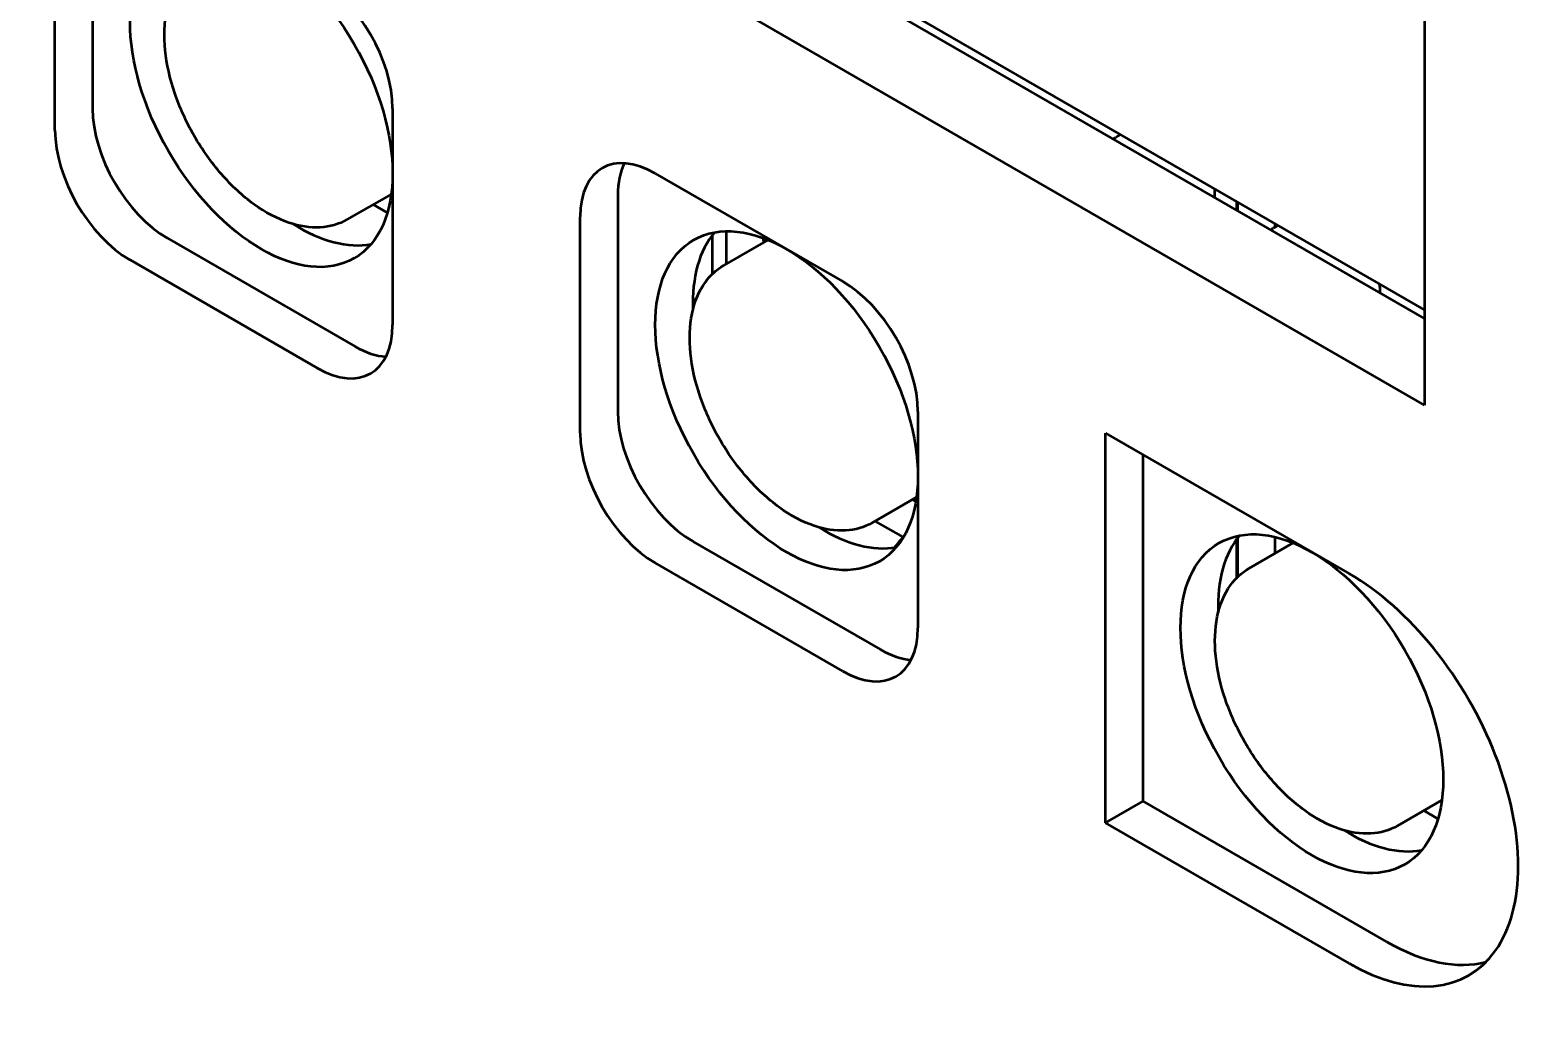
# Model space of a CAD drawing. Header units: millimetres. Extents: x 2121 to 4904, y 892 to 1933.
# Drawn here: x 3028.86 to 3048.89, y 1663.2 to 1676.5 of the extents above; entities that cross this region are included whole.
import ezdxf

# ---------------------------------------------------------------- set-up
doc = ezdxf.new("R2010")
doc.units = ezdxf.units.MM
doc.header["$LTSCALE"] = 1.8
doc.layers.add('외형선(ISO)', color=7, linetype='Continuous', lineweight=50)

msp = doc.modelspace()

# ---------------------------------------------------------------- linework, layer by layer
at = {"layer": '외형선(ISO)'}
for p, q in [((3047.631, 1672.61), (3023.387, 1686.607)), ((3047.631, 1672.726), (3023.438, 1686.694)), ((3047.631, 1671.443), (3022.377, 1686.024)), ((3047.631, 1684.274), (3047.631, 1671.443)), ((3029.701, 1678.354), (3029.701, 1675.438)), ((3029.196, 1675.147), (3029.196, 1678.063)), ((3033.741, 1675.438), (3033.741, 1672.522)), ((3043.541, 1675.088), (3043.475, 1675.049)), ((3037.277, 1674.563), (3039.802, 1673.105)), ((3044.803, 1674.359), (3044.803, 1674.243)), ((3033.724, 1674.285), (3033.125, 1673.94)), ((3033.671, 1674.033), (3033.479, 1674.144)), ((3036.772, 1674.272), (3036.772, 1671.356)), ((3045.106, 1674.068), (3045.106, 1674.184)), ((3045.116, 1674.179), (3045.116, 1674.062)), ((3036.267, 1671.064), (3036.267, 1673.98)), ((3038.045, 1673.733), (3038.045, 1673.206)), ((3038.237, 1673.344), (3038.237, 1673.784)), ((3045.663, 1673.863), (3045.596, 1673.824)), ((3045.621, 1673.839), (3045.621, 1673.887)), ((3030.711, 1673.689), (3033.236, 1672.231)), ((3038.795, 1673.667), (3038.196, 1673.321)), ((3032.731, 1671.939), (3030.206, 1673.397)), ((3040.813, 1671.356), (3040.813, 1668.44)), ((3043.338, 1665.815), (3043.338, 1671.064)), ((3043.338, 1671.064), (3046.621, 1669.169)), ((3043.843, 1666.107), (3043.843, 1670.773)), ((3040.795, 1670.203), (3040.196, 1669.857)), ((3040.617, 1669.661), (3040.237, 1669.88)), ((3037.782, 1669.606), (3040.307, 1668.148)), ((3045.106, 1669.114), (3045.106, 1669.637)), ((3045.116, 1669.65), (3045.116, 1669.124)), ((3045.866, 1669.584), (3045.267, 1669.239)), ((3045.621, 1669.443), (3045.621, 1669.665)), ((3039.802, 1667.857), (3037.277, 1669.315)), ((3043.338, 1665.815), (3043.843, 1666.107)), ((3047.126, 1664.211), (3043.843, 1666.107)), ((3047.866, 1666.12), (3047.267, 1665.775)), ((3047.813, 1665.868), (3047.621, 1665.979)), ((3046.621, 1663.92), (3043.338, 1665.815))]:
    msp.add_line(p, q, dxfattribs=at)
for centre in [(3031.974, 1675.584), (3039.045, 1671.502), (3046.116, 1667.419)]:
    msp.add_ellipse(centre, major_axis=(-1.25, 2.165), ratio=0.57735, dxfattribs=at)
for centre, major_axis, start_param, end_param in [((3032.731, 1676.022), (-0.714, 1.237), 3.926991, 5.497787), ((3030.711, 1674.855), (0.714, -1.237), 3.926991, 5.497787), ((3030.206, 1674.563), (0.714, -1.237), 3.926991, 5.497787), ((3037.277, 1673.397), (-0.714, 1.237), 5.497787, 7.068583), ((3037.782, 1673.689), (-0.714, 1.237), 0.361367, 0.785398), ((3032.479, 1675.876), (1.25, -2.165), 5.455587, 6.079755), ((3039.55, 1671.793), (-1.25, 2.165), 0.203431, 0.827598), ((3039.802, 1671.939), (-0.714, 1.237), 3.926991, 5.497787), ((3037.237, 1672.907), (0.429, -0.742), 1.126541, 1.231235), ((3046.429, 1673.315), (0.429, -0.742), 0.768731, 0.935966), ((3032.731, 1673.105), (0.714, -1.237), 5.497787, 7.068583), ((3033.236, 1673.397), (0.714, -1.237), 5.497787, 5.921818), ((3037.782, 1670.773), (0.714, -1.237), 3.926991, 5.497787), ((3037.277, 1670.481), (0.714, -1.237), 3.926991, 5.497787), ((3039.55, 1671.793), (1.25, -2.165), 5.455587, 6.079755), ((3046.621, 1667.711), (-1.25, 2.165), 0.203431, 0.827598), ((3046.621, 1666.544), (1.607, -2.784), 5.497787, 8.63938), ((3039.802, 1669.023), (0.714, -1.237), 5.497787, 7.068583), ((3040.307, 1669.315), (0.714, -1.237), 5.497787, 5.921818), ((3046.621, 1667.711), (1.25, -2.165), 5.455587, 6.079755), ((3047.126, 1666.836), (1.607, -2.784), 5.497787, 6.125397)]:
    msp.add_ellipse(centre, major_axis=major_axis, ratio=0.57735, start_param=start_param, end_param=end_param, dxfattribs=at)
for points, knots in [([(3033.125, 1673.94), (3033.018, 1673.878), (3032.896, 1673.843), (3032.631, 1673.827), (3032.487, 1673.85), (3032.187, 1673.952), (3032.029, 1674.036), (3031.723, 1674.257), (3031.575, 1674.395), (3031.302, 1674.708), (3031.177, 1674.883), (3030.965, 1675.252), (3030.876, 1675.447), (3030.743, 1675.838), (3030.699, 1676.034), (3030.661, 1676.411), (3030.667, 1676.592), (3030.733, 1676.917), (3030.793, 1677.062), (3030.947, 1677.273), (3031.03, 1677.349), (3031.125, 1677.404)], [2.356194, 2.356194, 2.356194, 2.356194, 2.637619, 2.637619, 2.939347, 2.939347, 3.266873, 3.266873, 3.598983, 3.598983, 3.929174, 3.929174, 4.25844, 4.25844, 4.58865, 4.58865, 4.920765, 4.920765, 5.248016, 5.248016, 5.497787, 5.497787, 5.497787, 5.497787]), ([(3038.738, 1673.634), (3038.737, 1673.64), (3038.737, 1673.646), (3038.736, 1673.664), (3038.736, 1673.677), (3038.736, 1673.69)], [4.65906755, 4.65906755, 4.65906755, 4.65906755, 4.66567461, 4.66567461, 4.68002004, 4.68002004, 4.68002004, 4.68002004]), ([(3040.196, 1669.857), (3040.089, 1669.795), (3039.967, 1669.76), (3039.702, 1669.744), (3039.558, 1669.767), (3039.258, 1669.869), (3039.1, 1669.954), (3038.794, 1670.175), (3038.646, 1670.313), (3038.373, 1670.625), (3038.248, 1670.8), (3038.036, 1671.17), (3037.947, 1671.364), (3037.814, 1671.755), (3037.77, 1671.952), (3037.732, 1672.329), (3037.738, 1672.51), (3037.805, 1672.835), (3037.864, 1672.98), (3038.018, 1673.19), (3038.101, 1673.266), (3038.196, 1673.321)], [2.356194, 2.356194, 2.356194, 2.356194, 2.637619, 2.637619, 2.939347, 2.939347, 3.266873, 3.266873, 3.598983, 3.598983, 3.929174, 3.929174, 4.25844, 4.25844, 4.58865, 4.58865, 4.920765, 4.920765, 5.248016, 5.248016, 5.497787, 5.497787, 5.497787, 5.497787]), ([(3047.267, 1665.775), (3047.16, 1665.713), (3047.038, 1665.678), (3046.773, 1665.662), (3046.629, 1665.685), (3046.329, 1665.787), (3046.172, 1665.871), (3045.865, 1666.092), (3045.717, 1666.23), (3045.444, 1666.543), (3045.319, 1666.718), (3045.107, 1667.087), (3045.018, 1667.282), (3044.885, 1667.673), (3044.841, 1667.869), (3044.803, 1668.247), (3044.809, 1668.427), (3044.876, 1668.752), (3044.935, 1668.897), (3045.089, 1669.108), (3045.172, 1669.184), (3045.267, 1669.239)], [2.356194, 2.356194, 2.356194, 2.356194, 2.637619, 2.637619, 2.939347, 2.939347, 3.266873, 3.266873, 3.598983, 3.598983, 3.929174, 3.929174, 4.25844, 4.25844, 4.58865, 4.58865, 4.920765, 4.920765, 5.248016, 5.248016, 5.497787, 5.497787, 5.497787, 5.497787])]:
    msp.add_open_spline(points, degree=3, knots=knots, dxfattribs=at)
for points in [[(3043.442, 1675.028), (3043.453, 1675.036), (3043.464, 1675.043), (3043.475, 1675.049)], [(3045.563, 1673.804), (3045.574, 1673.811), (3045.585, 1673.818), (3045.596, 1673.824)], [(3040.785, 1670.14), (3040.769, 1670.15), (3040.754, 1670.16), (3040.738, 1670.17)], [(3040.499, 1669.523), (3040.536, 1669.57), (3040.574, 1669.617), (3040.611, 1669.664)]]:
    msp.add_open_spline(points, degree=3, dxfattribs=at)

doc.saveas('drawing.dxf')
